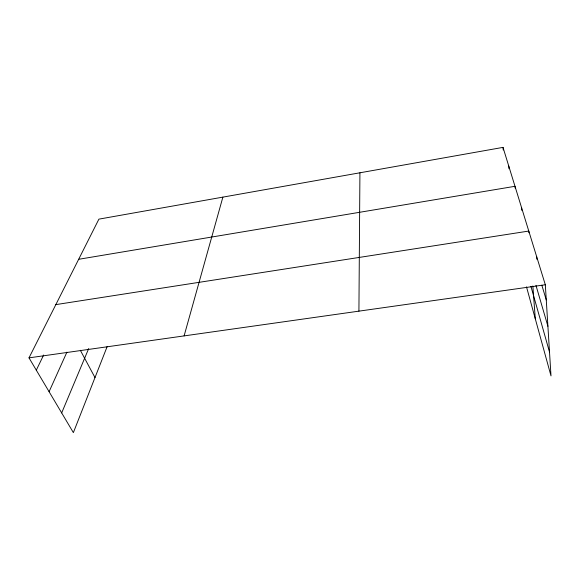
<?xml version="1.0" encoding="UTF-8"?>
<svg xmlns="http://www.w3.org/2000/svg" width="580" height="580" viewBox="0 0 580 580"><rect width="100%" height="100%" fill="white"/><g stroke="black" fill="none" stroke-linecap="round" stroke-linejoin="round"><path stroke-width="0.87" d="M358.918 311.148L359.926 172.789M184.099 335.9L222.88 197.127M107.206 346.477L73.37 432.615L29 357.86L98.904 219.138L503.005 147.385L545.323 284.758L551 375.891L526.495 286.846M61.676 412.916L88.711 348.529M49.09 391.703L66.91 352.154M36.301 370.163L43.638 355.018M78.67 259.296L514.996 186.303L515.141 188.036M55.825 304.623L528.779 231.057L528.909 232.761M29 357.86L545.323 284.758M80.344 350.291L94.99 377.565M541.843 285.244L546.266 299.904M535.963 285.353L547.912 326.272M530.932 286.375L549.514 352.075M503.005 147.385L503.244 150.017M508.754 166.04L508.993 168.744M521.587 207.705L521.797 210.359M532.853 285.969L535.289 318.812M536.659 256.628L536.841 259.245"/></g></svg>
